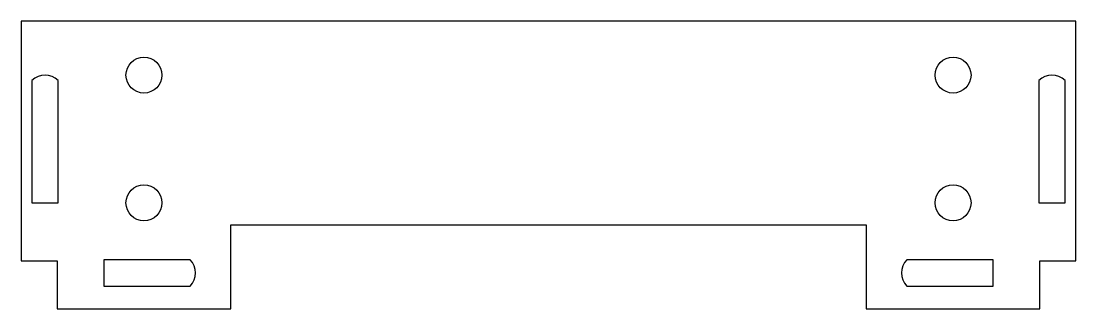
# Model space of a CAD drawing. Header units: millimetres. Extents: x -44 to 44, y -4 to 20.
import ezdxf

# ---------------------------------------------------------------- set-up
doc = ezdxf.new("R2010")
doc.units = ezdxf.units.MM

msp = doc.modelspace()

# ---------------------------------------------------------------- linework, layer by layer
at = {"color": 7, "linetype": 'Continuous', "lineweight": 25}
for p, q in [((-44, 20.01), (-44, 0.01)), ((44, 20.01), (-44, 20.01)), ((44, 0.01), (44, 20.01)), ((-43.1, 15.05), (-43.1, 4.85)), ((-40.9, 4.85), (-40.9, 15.05)), ((40.9, 15.05), (40.9, 4.85)), ((43.1, 4.85), (43.1, 15.05)), ((-43.1, 4.85), (-40.9, 4.85)), ((40.9, 4.85), (43.1, 4.85)), ((-26.5, 3.01), (26.5, 3.01)), ((-26.5, -3.99), (-26.5, 3.01)), ((26.5, 3.01), (26.5, -3.99)), ((-44, 0.01), (-41, 0.01)), ((-41, 0.01), (-41, -3.99)), ((-37.1, 0.11), (-37.1, -2.09)), ((-29.9, 0.11), (-37.1, 0.11)), ((37.1, 0.11), (29.9, 0.11)), ((37.1, -2.09), (37.1, 0.11)), ((41, -3.99), (41, 0.01)), ((41, 0.01), (44, 0.01)), ((-37.1, -2.09), (-29.9, -2.09)), ((29.9, -2.09), (37.1, -2.09)), ((-41, -3.99), (-26.5, -3.99)), ((26.5, -3.99), (41, -3.99))]:
    msp.add_line(p, q, dxfattribs=at)
for centre in [(-33.75, 15.51), (33.75, 15.51), (-33.75, 4.85), (33.75, 4.85)]:
    msp.add_circle(centre, 1.5, dxfattribs=at)
for centre, start, end in [((-42, 13.95), 45, 135), ((42, 13.95), 45, 135), ((-31, -0.99), 315, 45), ((31, -0.99), 135, 225)]:
    msp.add_arc(centre, 1.556, start, end, dxfattribs=at)

doc.saveas('drawing.dxf')
